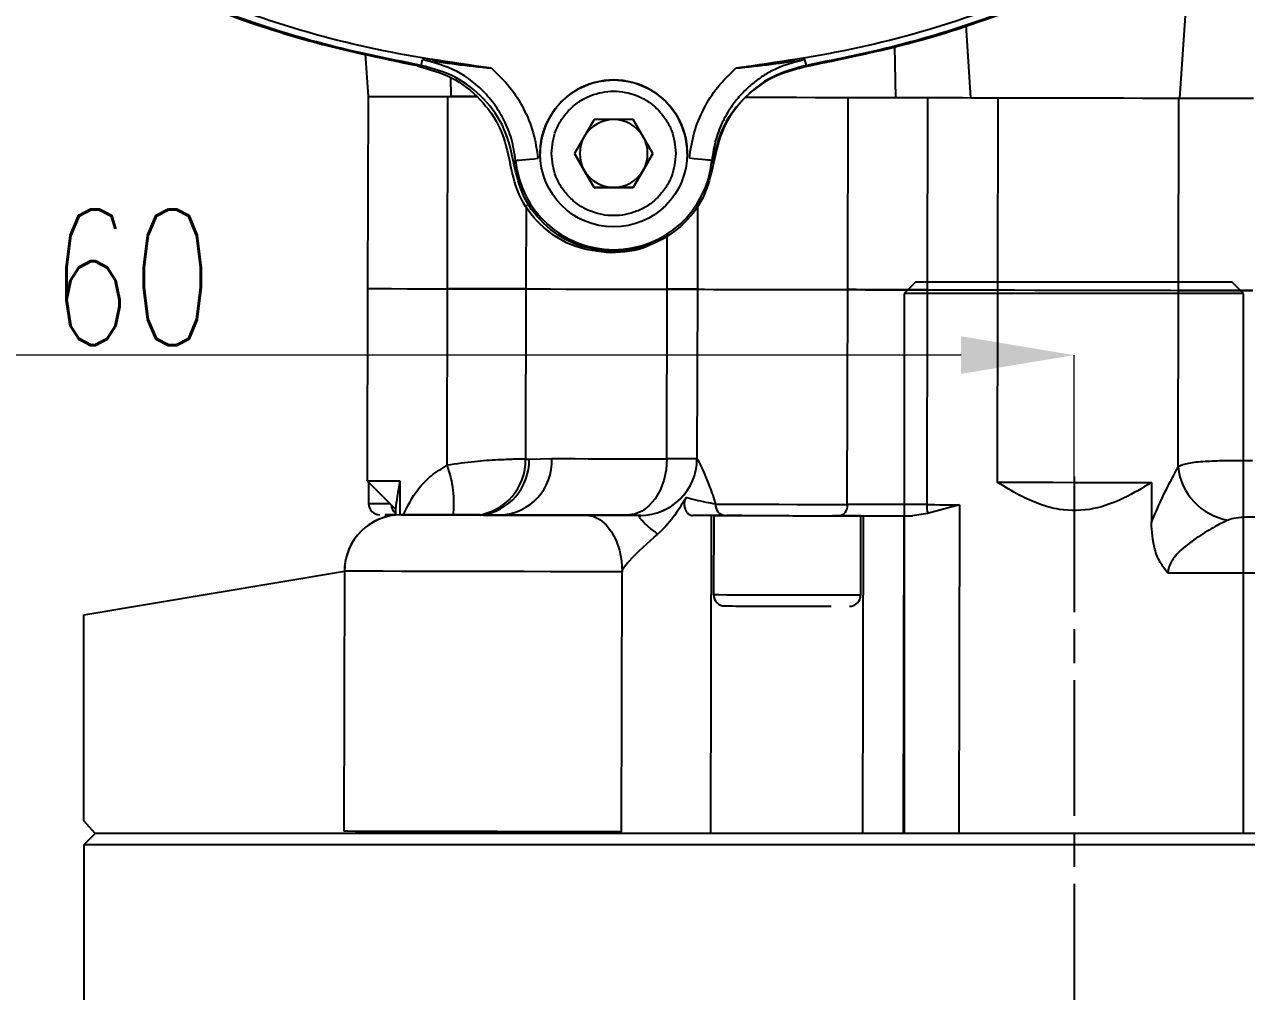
# Model space of a CAD drawing. Header units: millimetres. Extents: x 2371 to 4515, y 843 to 2359.
# Drawn here: x 2970 to 3078.1, y 1885.9 to 1971.4 of the extents above; entities that cross this region are included whole.
import ezdxf

# ---------------------------------------------------------------- set-up
doc = ezdxf.new("R2010")
doc.units = ezdxf.units.MM
doc.linetypes.add('AM_ISO08W050', pattern=[18, 12, -1.5, 3, -1.5])
doc.layers.add('AM_5', color=3, linetype='Continuous', lineweight=25)
doc.layers.add('AM_7', color=4, linetype='AM_ISO08W050', lineweight=25)
doc.styles.add('SLDTEXTSTYLE1', font='txt.shx', dxfattribs={"width": 0.7, "bigfont": 'gbcbig.shx'})
doc.dimstyles.new('SLDDIMSTYLE12$0', dxfattribs={"dimtxt": 12, "dimasz": 10, "dimexe": 0, "dimexo": 0.0625, "dimgap": 0.875, "dimtad": 1, "dimdec": 1, "dimlfac": 1.8, "dimrnd": 1e-09, "dimzin": 12, "dimdsep": 46, "dimtxsty": 'SLDTEXTSTYLE1', "dimcen": 0.09, "dimdle": 8.16, "dimclrd": 3, "dimclre": 3, "dimadec": 0, "dimazin": 3, "dimtfac": 1, "dimtdec": 1, "dimtofl": 0, "dimtmove": 0, "dimatfit": 3, "dimfxl": 0, "dimfrac": 2, "dimtolj": 1, "dimlwd": 5, "dimlwe": 5, "dimarcsym": 0})

# ---------------------------------------------------------------- blocks, each defined once
blk = doc.blocks.new('*D44')
at = {"layer": 'AM_5', "color": 3, "linetype": 'Continuous', "lineweight": 5, "transparency": 16777216}
for p, q in [((2900.92, 1965.18), (2900.92, 1942.15)), ((3052.84, 1942.15), (2910.92, 1942.15))]:
    blk.add_line(p, q, dxfattribs=at)
at = {"layer": 'AM_5', "color": 3, "lineweight": 5, "transparency": 16777216}
blk.add_line((3062.84, 1928.47), (3062.84, 1942.15), dxfattribs=at)
at = {"layer": 'AM_5', "color": 3, "transparency": 16777216}
for points in [[(2910.92, 1943.82), (2910.92, 1940.49), (2900.92, 1942.15)], [(3052.84, 1943.82), (3052.84, 1940.49), (3062.84, 1942.15)]]:
    blk.add_solid(points, dxfattribs=at)
at = {"layer": 'Defpoints', "color": 0, "transparency": 16777216}
for p in [(2900.92, 1965.25), (2900.92, 1942.15), (3062.84, 1928.41)]:
    blk.add_point(p, dxfattribs=at)
at = {"layer": 'AM_5', "color": 0, "transparency": 16777216, "insert": (2975.93, 1949.03), "char_height": 12, "attachment_point": 5, "style": 'SLDTEXTSTYLE1'}
blk.add_mtext('\\A1;160', dxfattribs=at)

msp = doc.modelspace()

# ---------------------------------------------------------------- linework, layer by layer
at = {"color": 7, "linetype": 'Continuous', "lineweight": 25}
for p, q in [((3072.172, 1964.88), (3073.273, 1980.558)), ((3053.249, 1971.342), (3053.672, 1964.919)), ((3047.074, 1964.934), (3046.984, 1969.444)), ((3000.168, 1968.791), (3000.422, 1965.034)), ((3005.108, 1967.772), (3005.228, 1968.289)), ((3039.164, 1967.772), (3039.045, 1968.289)), ((3007.758, 1965.018), (3007.734, 1966.701)), ((3000.422, 1965.034), (3000.386, 1948.034)), ((3007.442, 1948.019), (3007.478, 1965.018)), ((3009.973, 1965.013), (3007.758, 1965.018)), ((3042.822, 1947.943), (3042.858, 1964.943)), ((3049.888, 1964.928), (3049.852, 1947.928)), ((3056.1, 1964.914), (3056.063, 1947.914)), ((3072.066, 1947.88), (3072.102, 1964.88)), ((3020.404, 1962.986), (3018.672, 1959.986)), ((3023.868, 1962.986), (3020.404, 1962.986)), ((3025.6, 1959.986), (3023.868, 1962.986)), ((3015.636, 1959.993), (3015.636, 1959.993)), ((3018.672, 1959.986), (3020.404, 1956.986)), ((3019.538, 1958.486), (3018.672, 1959.986)), ((3023.868, 1956.986), (3025.6, 1959.986)), ((3025.6, 1959.986), (3024.734, 1958.486)), ((3028.636, 1959.979), (3028.636, 1959.979)), ((3013.311, 1959.121), (3013.46, 1959.371)), ((3030.962, 1959.121), (3030.813, 1959.371)), ((3020.404, 1956.986), (3019.538, 1958.486)), ((3024.734, 1958.486), (3023.868, 1956.986)), ((3020.404, 1956.986), (3023.868, 1956.986)), ((3020.404, 1956.986), (3020.404, 1956.986)), ((3022.136, 1956.986), (3020.404, 1956.986)), ((3023.868, 1956.986), (3022.136, 1956.986)), ((3023.868, 1956.986), (3023.868, 1956.986)), ((3014.396, 1955.43), (3014.38, 1948.004)), ((3029.545, 1955.468), (3029.529, 1947.971)), ((3026.864, 1947.977), (3026.875, 1952.838)), ((3000.386, 1948.034), (3000.35, 1931.034)), ((3007.409, 1932.41), (3007.442, 1948.019)), ((3014.38, 1948.004), (3014.348, 1932.954)), ((3026.832, 1932.977), (3026.864, 1947.977)), ((3026.864, 1947.977), (3026.872, 1947.977)), ((3029.529, 1947.971), (3029.497, 1932.971)), ((3042.781, 1928.943), (3042.822, 1947.943)), ((3048.801, 1948.601), (3047.801, 1947.601)), ((3062.801, 1948.601), (3048.801, 1948.601)), ((3049.852, 1947.928), (3049.812, 1928.928)), ((3056.063, 1947.914), (3056.027, 1930.914)), ((3076.801, 1948.601), (3062.801, 1948.601)), ((3072.033, 1932.272), (3072.066, 1947.88)), ((3077.801, 1947.601), (3076.801, 1948.601)), ((3047.801, 1947.601), (3047.801, 1899.851)), ((3062.801, 1947.601), (3047.801, 1947.601)), ((3077.801, 1947.601), (3062.801, 1947.601)), ((3077.801, 1899.851), (3077.801, 1947.601)), ((3014.348, 1932.954), (3014.661, 1932.953)), ((3014.661, 1932.953), (3016.668, 1932.999)), ((3000.35, 1931.034), (3002.844, 1928.528)), ((3000.471, 1930.912), (3000.467, 1929.034)), ((3003.239, 1931.027), (3003.232, 1928.026)), ((3069.672, 1930.885), (3069.664, 1927.358)), ((3002.845, 1928.669), (3002.843, 1928.003)), ((3052.703, 1928.921), (3049.889, 1928.154)), ((3052.703, 1928.921), (3052.641, 1899.921)), ((3001.965, 1928.03), (3001.964, 1927.835)), ((3012.129, 1928.008), (3012.122, 1928.008)), ((3013.061, 1928.007), (3012.465, 1928.008)), ((3023.294, 1927.984), (3023.29, 1927.984)), ((3024.49, 1927.982), (3024.49, 1927.982)), ((3024.491, 1927.982), (3024.49, 1927.982)), ((3030.762, 1927.968), (3030.702, 1899.968)), ((3030.986, 1927.968), (3030.971, 1920.968)), ((3031.939, 1927.966), (3032.536, 1927.965)), ((3032.89, 1927.964), (3032.13, 1927.965)), ((3033.486, 1927.963), (3032.89, 1927.964)), ((3043.971, 1920.94), (3043.986, 1927.94)), ((3044.195, 1927.94), (3044.135, 1899.94)), ((3047.789, 1927.932), (3047.729, 1899.932)), ((3049.889, 1928.154), (3048.538, 1927.93)), ((2998.335, 1923.038), (2998.286, 1900.038)), ((2998.335, 1923.038), (2998.335, 1923.038)), ((3022.827, 1899.985), (3022.876, 1922.985)), ((2976.301, 1899.851), (2975.301, 1898.851)), ((3062.801, 1899.851), (2976.301, 1899.851)), ((3149.301, 1899.851), (3062.801, 1899.851)), ((2975.301, 1898.851), (2975.301, 1879.851)), ((3150.301, 1898.851), (2975.301, 1898.851))]:
    msp.add_line(p, q, dxfattribs=at)
at = {"linetype": 'ByBlock'}
for p, q in [((2975.301, 1919.169), (2998.335, 1923.038)), ((2975.301, 1900.975), (2975.301, 1919.169)), ((2976.301, 1899.851), (2975.301, 1900.975))]:
    msp.add_line(p, q, dxfattribs=at)
at = {"color": 7, "linetype": 'Continuous', "lineweight": 25, "flags": 128}
for points in [[(3000.422, 1965.034), (3000.431, 1965.034), (3000.729, 1965.033), (3001.435, 1965.031), (3002.518, 1965.029), (3003.93, 1965.026), (3005.608, 1965.022), (3007.478, 1965.018)], [(3007.478, 1965.018), (3008.659, 1965.016), (3009.782, 1965.014), (3010.035, 1965.013)], [(3033.777, 1964.962), (3034.966, 1964.959), (3036.606, 1964.956), (3038.289, 1964.952), (3039.94, 1964.949), (3041.486, 1964.945), (3042.858, 1964.943)], [(3042.858, 1964.943), (3043.599, 1964.941), (3044.404, 1964.939), (3045.26, 1964.937), (3046.156, 1964.936), (3047.08, 1964.934), (3048.019, 1964.932), (3048.959, 1964.93), (3049.888, 1964.928)], [(3049.888, 1964.928), (3050.658, 1964.926), (3051.43, 1964.924), (3052.204, 1964.923), (3052.98, 1964.921), (3053.758, 1964.919), (3054.537, 1964.918), (3055.318, 1964.916), (3056.1, 1964.914)], [(3056.1, 1964.914), (3057.637, 1964.911), (3059.409, 1964.907), (3061.337, 1964.903), (3063.336, 1964.899), (3065.316, 1964.895), (3067.19, 1964.891), (3068.874, 1964.887), (3070.294, 1964.884), (3071.386, 1964.882), (3072.102, 1964.88)], [(3072.102, 1964.88), (3072.497, 1964.879), (3073.035, 1964.878), (3073.709, 1964.877), (3074.507, 1964.875), (3075.418, 1964.873), (3076.427, 1964.871), (3077.519, 1964.869), (3078.677, 1964.866)], [(3013.46, 1959.371), (3013.504, 1959.375), (3013.621, 1959.386), (3013.807, 1959.404), (3014.055, 1959.427), (3014.355, 1959.456), (3014.697, 1959.488), (3015.067, 1959.523), (3015.451, 1959.559)], [(3030.813, 1959.371), (3030.769, 1959.375), (3030.652, 1959.386), (3030.466, 1959.404), (3030.218, 1959.427), (3029.918, 1959.456), (3029.576, 1959.488), (3029.206, 1959.523), (3028.822, 1959.559)], [(3000.386, 1948.034), (3000.395, 1948.034), (3000.693, 1948.033), (3001.399, 1948.031), (3002.482, 1948.029), (3003.894, 1948.026), (3005.572, 1948.023), (3007.442, 1948.019)], [(3000.386, 1948.034), (3000.395, 1948.034), (3000.693, 1948.033), (3001.399, 1948.031), (3002.482, 1948.029), (3003.894, 1948.026), (3005.572, 1948.023), (3007.442, 1948.019)], [(3007.442, 1948.019), (3008.623, 1948.016), (3009.745, 1948.014), (3010.792, 1948.011), (3011.747, 1948.009), (3012.596, 1948.007), (3013.325, 1948.006), (3013.923, 1948.005), (3014.38, 1948.004)], [(3014.38, 1948.004), (3013.923, 1948.005), (3013.325, 1948.006), (3012.596, 1948.007), (3011.747, 1948.009), (3010.792, 1948.011), (3009.745, 1948.014), (3008.623, 1948.016), (3007.442, 1948.019)], [(3014.38, 1948.004), (3015.395, 1948.001), (3016.575, 1947.999), (3017.916, 1947.996), (3019.415, 1947.993), (3021.065, 1947.989), (3022.861, 1947.985), (3024.796, 1947.981), (3026.864, 1947.977)], [(3014.38, 1948.004), (3015.395, 1948.001), (3016.575, 1947.999), (3017.916, 1947.996), (3019.415, 1947.993), (3021.065, 1947.989), (3022.861, 1947.985), (3024.796, 1947.981), (3026.864, 1947.977)], [(3026.864, 1947.977), (3027.545, 1947.975), (3028.145, 1947.974), (3028.661, 1947.973), (3029.085, 1947.972), (3029.413, 1947.971), (3029.529, 1947.971)], [(3029.529, 1947.971), (3029.414, 1947.971), (3029.087, 1947.972), (3028.664, 1947.973), (3028.15, 1947.974), (3027.551, 1947.975), (3026.872, 1947.977)], [(3029.529, 1947.971), (3029.667, 1947.971), (3030.15, 1947.97), (3030.96, 1947.968), (3032.061, 1947.966), (3033.404, 1947.963), (3034.929, 1947.959), (3036.57, 1947.956), (3038.253, 1947.952), (3039.904, 1947.949), (3041.449, 1947.946), (3042.822, 1947.943)], [(3029.531, 1947.971), (3029.667, 1947.971), (3030.15, 1947.97), (3030.96, 1947.968), (3032.061, 1947.966), (3033.404, 1947.963), (3034.929, 1947.959), (3036.57, 1947.956), (3038.253, 1947.952), (3039.904, 1947.949), (3041.449, 1947.946), (3042.822, 1947.943)], [(3042.822, 1947.943), (3043.563, 1947.941), (3044.367, 1947.939), (3045.223, 1947.937), (3046.12, 1947.936), (3047.044, 1947.934), (3047.982, 1947.932), (3048.923, 1947.93), (3049.852, 1947.928)], [(3049.852, 1947.928), (3048.923, 1947.93), (3047.982, 1947.932), (3047.044, 1947.934), (3046.12, 1947.936), (3045.223, 1947.937), (3044.367, 1947.939), (3043.563, 1947.941), (3042.822, 1947.943)], [(3049.852, 1947.928), (3050.622, 1947.926), (3051.394, 1947.924), (3052.168, 1947.923), (3052.944, 1947.921), (3053.722, 1947.919), (3054.501, 1947.918), (3055.281, 1947.916), (3056.063, 1947.914)], [(3049.852, 1947.928), (3050.622, 1947.926), (3051.394, 1947.924), (3052.168, 1947.923), (3052.944, 1947.921), (3053.722, 1947.919), (3054.501, 1947.918), (3055.281, 1947.916), (3056.063, 1947.914)], [(3056.063, 1947.914), (3057.601, 1947.911), (3059.373, 1947.907), (3061.301, 1947.903), (3063.299, 1947.899), (3065.28, 1947.895), (3067.154, 1947.891), (3068.838, 1947.887), (3070.258, 1947.884), (3071.35, 1947.882), (3072.066, 1947.88)], [(3056.063, 1947.914), (3057.601, 1947.911), (3059.373, 1947.907), (3061.301, 1947.903), (3063.299, 1947.899), (3065.28, 1947.895), (3067.154, 1947.891), (3068.838, 1947.887), (3070.258, 1947.884), (3071.35, 1947.882), (3072.066, 1947.88)], [(3072.066, 1947.88), (3072.461, 1947.879), (3072.999, 1947.878), (3073.672, 1947.877), (3074.471, 1947.875), (3075.381, 1947.873), (3076.391, 1947.871), (3077.483, 1947.869), (3078.64, 1947.866)], [(3078.64, 1947.866), (3077.483, 1947.869), (3076.391, 1947.871), (3075.381, 1947.873), (3074.471, 1947.875), (3073.672, 1947.877), (3072.999, 1947.878), (3072.461, 1947.879), (3072.066, 1947.88)], [(3016.668, 1932.999), (3017.654, 1932.997), (3018.725, 1932.994), (3019.881, 1932.992), (3021.118, 1932.989), (3022.434, 1932.986), (3023.827, 1932.983), (3025.294, 1932.98), (3026.832, 1932.977)], [(3026.832, 1932.977), (3026.762, 1932.002), (3026.559, 1931.064), (3026.231, 1930.2), (3025.79, 1929.444), (3025.254, 1928.823), (3024.642, 1928.362), (3023.979, 1928.079), (3023.29, 1927.984)], [(3029.497, 1932.971), (3029.381, 1932.971), (3029.053, 1932.972), (3028.629, 1932.973), (3028.113, 1932.974), (3027.513, 1932.975), (3026.832, 1932.977)], [(3000.35, 1931.034), (3000.54, 1931.033), (3001.102, 1931.032), (3002.014, 1931.03), (3003.239, 1931.027)], [(3056.027, 1930.914), (3057.479, 1930.911), (3059.145, 1930.908), (3060.959, 1930.904), (3062.849, 1930.9), (3064.74, 1930.896), (3066.554, 1930.892), (3068.22, 1930.888), (3069.672, 1930.885)], [(3000.467, 1929.034), (3000.514, 1929.033), (3000.857, 1929.033), (3001.517, 1929.031), (3002.345, 1929.03)], [(3031.149, 1928.968), (3032.273, 1928.965), (3033.615, 1928.962), (3035.119, 1928.959), (3036.722, 1928.956), (3038.357, 1928.952), (3039.955, 1928.949), (3041.451, 1928.945), (3042.781, 1928.943)], [(3042.781, 1928.943), (3042.768, 1928.748), (3042.73, 1928.56), (3042.668, 1928.387), (3042.586, 1928.236), (3042.485, 1928.112), (3042.371, 1928.02), (3042.246, 1927.963), (3042.117, 1927.944)], [(3049.812, 1928.928), (3048.882, 1928.93), (3047.942, 1928.932), (3047.003, 1928.934), (3046.079, 1928.936), (3045.183, 1928.938), (3044.327, 1928.939), (3043.522, 1928.941), (3042.781, 1928.943)], [(3049.812, 1928.928), (3050.171, 1928.927), (3050.532, 1928.926), (3050.892, 1928.925), (3051.254, 1928.925), (3051.615, 1928.924), (3051.977, 1928.923), (3052.34, 1928.922), (3052.703, 1928.921)], [(3002.843, 1928.028), (3002.743, 1928.029), (3002.186, 1928.03), (3001.967, 1928.03), (3002.099, 1928.03), (3002.574, 1928.029), (3002.843, 1928.028)], [(3012.179, 1928.008), (3012.786, 1928.007), (3013.789, 1928.005), (3014.505, 1928.004), (3014.896, 1928.003), (3014.94, 1928.003), (3014.635, 1928.003), (3013.997, 1928.005), (3013.061, 1928.007)], [(3019.706, 1927.992), (3020.327, 1927.895), (3020.923, 1927.609), (3021.472, 1927.146), (3021.952, 1926.523), (3022.346, 1925.764), (3022.638, 1924.899), (3022.817, 1923.961), (3022.876, 1922.985)], [(3030.986, 1927.968), (3031.055, 1927.968), (3031.445, 1927.967), (3032.162, 1927.965), (3033.165, 1927.963), (3034.401, 1927.961), (3035.804, 1927.958), (3037.297, 1927.954), (3038.8, 1927.951), (3040.233, 1927.948), (3041.518, 1927.945), (3042.585, 1927.943), (3043.377, 1927.941), (3043.852, 1927.94), (3043.983, 1927.94), (3043.765, 1927.941), (3043.207, 1927.942), (3042.342, 1927.944), (3041.486, 1927.945)], [(3033.486, 1927.963), (3033.511, 1927.962), (3033.82, 1927.962), (3034.454, 1927.96), (3035.358, 1927.959), (3036.451, 1927.956), (3037.636, 1927.954), (3038.807, 1927.951), (3039.861, 1927.949), (3040.704, 1927.947), (3041.262, 1927.946), (3041.483, 1927.945), (3041.486, 1927.945)], [(3022.876, 1922.985), (3020.945, 1922.989), (3018.825, 1922.994), (3016.57, 1922.999), (3014.235, 1923.004), (3011.878, 1923.009), (3009.557, 1923.014), (3007.329, 1923.018), (3005.249, 1923.023), (3003.369, 1923.027), (3001.736, 1923.03), (3000.389, 1923.033), (2999.362, 1923.035), (2998.68, 1923.037), (2998.36, 1923.038), (2998.335, 1923.038)], [(3082.465, 1922.858), (3081.08, 1922.861), (3079.685, 1922.864), (3078.28, 1922.867), (3076.865, 1922.87), (3075.442, 1922.873), (3074.012, 1922.876), (3072.575, 1922.879), (3071.133, 1922.882)], [(3030.971, 1920.968), (3031.04, 1920.968), (3031.43, 1920.967), (3032.147, 1920.965), (3033.15, 1920.963), (3034.386, 1920.961), (3035.789, 1920.958), (3037.282, 1920.954), (3038.785, 1920.951), (3040.218, 1920.948), (3041.503, 1920.945), (3042.57, 1920.943), (3043.362, 1920.941), (3043.837, 1920.94), (3043.971, 1920.94)], [(3022.827, 1899.985), (3020.895, 1899.989), (3018.776, 1899.994), (3016.521, 1899.999), (3014.186, 1900.004), (3011.829, 1900.009), (3009.507, 1900.014), (3007.28, 1900.018), (3005.2, 1900.023), (3003.32, 1900.027), (3001.687, 1900.03), (3000.34, 1900.033), (2999.313, 1900.036), (2998.631, 1900.037), (2998.311, 1900.038), (2998.286, 1900.038)]]:
    msp.add_lwpolyline(points, dxfattribs=at)
at = {"color": 7, "linetype": 'Continuous', "lineweight": 25}
msp.add_circle((3022.136, 1959.986), 6.5, dxfattribs=at)
for centre, radius, start, end in [((3022.136, 1959.986), 6.5, 359.93876, 180), ((3022.136, 1959.986), 3, 90, 150), ((3022.136, 1959.986), 3, 30, 90), ((3022.136, 1959.986), 3, 150, 210), ((3022.136, 1959.986), 3, 330, 30), ((3022.136, 1960.192), 8.715, 185.40246, 354.59754), ((3022.136, 1959.986), 3, 210, 270), ((3022.136, 1959.986), 3, 270, 330), ((3009.437, 1932.861), 4.912, 277.26115, 1.08356), ((3009.76, 1932.847), 4.902, 277.47784, 1.23352), ((3011.891, 1932.784), 4.782, 272.85392, 2.57258), ((3024.497, 1932.982), 5, 269.87751, 359.87751), ((3024.5, 1932.981), 4.999, 269.88745, 359.88744), ((3029.504, 1935.363), 2.391, 269.82061, 269.88705), ((2998.868, 1929.133), 9.148, 352.43919, 20.99236), ((3077.305, 1932.794), 5.298, 185.65517, 260.63287), ((3001.467, 1929.031), 1, 179.87751, 269.87751), ((3003.523, 1928.962), 1.051, 183.37387, 229.71634), ((3032.058, 1928.873), 0.915, 174.04025, 262.50401), ((3053.056, 1928.864), 3.245, 178.86815, 192.63218), ((3003.335, 1923.027), 5, 89.87751, 179.87751), ((3003.335, 1923.028), 5, 105.91096, 179.87751), ((3031.971, 1920.966), 1, 179.87751, 269.87751), ((3042.971, 1920.942), 1, 269.87751, 359.87751)]:
    msp.add_arc(centre, radius, start, end, dxfattribs=at)
for points in [[(3011.347, 1967.518), (3007.695, 1968.042), (3000.392, 1969.09), (2989.749, 1972.21), (2979.506, 1976.418), (2969.805, 1981.773), (2960.766, 1988.178), (2952.504, 1995.559), (2945.123, 2003.821), (2938.718, 2012.86), (2933.363, 2022.561), (2929.155, 2032.804), (2926.035, 2043.447), (2924.987, 2050.751), (2924.463, 2054.402)], [(3119.81, 2054.402), (3119.286, 2050.751), (3118.238, 2043.447), (3115.118, 2032.804), (3110.91, 2022.561), (3105.555, 2012.86), (3099.15, 2003.821), (3091.769, 1995.559), (3083.507, 1988.178), (3074.468, 1981.773), (3064.767, 1976.418), (3054.524, 1972.21), (3043.881, 1969.09), (3036.578, 1968.042), (3032.926, 1967.518)], [(3004.804, 1967.721), (3001.51, 1968.407), (2994.922, 1969.78), (2985.369, 1973.1), (2976.186, 1977.304), (2967.483, 1982.44), (2959.346, 1988.429), (2951.862, 1995.217), (2945.106, 2002.73), (2939.152, 2010.893), (2934.053, 2019.618), (2929.889, 2028.819), (2926.609, 2038.385), (2925.265, 2044.979), (2924.592, 2048.277)], [(3119.608, 2047.86), (3118.921, 2044.565), (3117.548, 2037.977), (3114.228, 2028.425), (3110.024, 2019.241), (3104.888, 2010.538), (3098.899, 2002.402), (3092.111, 1994.917), (3084.598, 1988.162), (3076.436, 1982.207), (3067.711, 1977.109), (3058.509, 1972.944), (3048.943, 1969.664), (3042.349, 1968.32), (3039.052, 1967.647)], [(3005.108, 1967.772), (3002.195, 1968.36), (2996.367, 1969.535), (2987.873, 1972.288), (2979.644, 1975.735), (2971.773, 1979.936), (2964.272, 1984.781), (2959.679, 1988.555), (2957.382, 1990.442)], [(3086.891, 1990.442), (3084.594, 1988.555), (3080.001, 1984.781), (3072.5, 1979.936), (3064.629, 1975.735), (3056.4, 1972.288), (3047.906, 1969.535), (3042.078, 1968.36), (3039.164, 1967.772)], [(3004.804, 1967.721), (3005.832, 1967.438), (3007.888, 1966.874), (3010.422, 1964.857), (3012.299, 1962.219), (3012.753, 1960.136), (3012.979, 1959.095)], [(3021.893, 1951.192), (3020.807, 1951.309), (3018.636, 1951.542), (3015.824, 1953.325), (3013.717, 1955.903), (3013.225, 1958.031), (3012.979, 1959.095)], [(3022.136, 1951.301), (3021.061, 1951.415), (3018.91, 1951.642), (3016.124, 1953.406), (3014.037, 1955.959), (3013.553, 1958.067), (3013.311, 1959.121)], [(3030.962, 1959.121), (3030.72, 1958.067), (3030.236, 1955.959), (3028.149, 1953.406), (3025.363, 1951.642), (3023.212, 1951.415), (3022.136, 1951.301)], [(3019.706, 1927.992), (3020.438, 1927.99), (3021.902, 1927.987), (3023.628, 1927.984), (3024.491, 1927.982)], [(3042.117, 1927.944), (3043.077, 1927.942), (3044.998, 1927.938), (3047.358, 1927.933), (3048.538, 1927.93)]]:
    msp.add_open_spline(points, degree=3, dxfattribs=at)
for points, knots in [([(3013.311, 1959.121), (3013.084, 1960.167), (3012.632, 1962.255), (3010.754, 1964.904), (3008.209, 1966.925), (3006.143, 1967.489), (3005.108, 1967.772)], [0, 0, 0, 0, 0.2500652, 0.4994456, 0.7493864, 1, 1, 1, 1]), ([(3005.228, 1968.289), (3006.199, 1968.152), (3008.132, 1967.879), (3010.279, 1967.638), (3011.347, 1967.518)], [0, 0, 0, 0, 0.5024427, 1, 1, 1, 1]), ([(3013.46, 1959.371), (3013.363, 1960.012), (3013.179, 1961.235), (3012.577, 1962.715), (3011.962, 1963.804), (3011.42, 1964.57), (3010.325, 1965.857), (3008.366, 1967.437), (3006.259, 1968.009), (3005.228, 1968.289)], [0, 0, 0, 0, 0.1490589, 0.284486, 0.365253, 0.4374072, 0.5004523, 0.7554674, 1, 1, 1, 1]), ([(3011.347, 1967.518), (3011.9, 1966.984), (3013.001, 1965.919), (3014.221, 1963.963), (3015.107, 1961.834), (3015.336, 1960.319), (3015.451, 1959.559)], [0, 0, 0, 0, 0.250755, 0.4999887, 0.7492331, 1, 1, 1, 1]), ([(3028.822, 1959.559), (3028.937, 1960.319), (3029.166, 1961.834), (3030.052, 1963.963), (3031.272, 1965.919), (3032.373, 1966.984), (3032.926, 1967.518)], [0, 0, 0, 0, 0.2507669, 0.5000113, 0.749245, 1, 1, 1, 1]), ([(3039.045, 1968.289), (3038.011, 1968.014), (3036.618, 1967.643), (3035.084, 1966.688), (3034.204, 1966.01), (3033.365, 1965.195), (3032.539, 1964.176), (3031.756, 1962.865), (3031.094, 1961.236), (3030.91, 1960.012), (3030.813, 1959.371)], [0, 0, 0, 0, 0.2442896, 0.3290361, 0.4144899, 0.500125, 0.5979924, 0.7157703, 0.8510724, 1, 1, 1, 1]), ([(3039.052, 1967.647), (3038.022, 1967.37), (3035.964, 1966.814), (3033.424, 1964.807), (3031.564, 1962.233), (3031.112, 1960.215), (3030.893, 1959.237)], [0, 0, 0, 0, 0.2537692, 0.5075384, 0.7613077, 1, 1, 1, 1]), ([(3039.164, 1967.772), (3038.132, 1967.491), (3036.07, 1966.929), (3033.526, 1964.911), (3031.645, 1962.262), (3031.19, 1960.169), (3030.962, 1959.121)], [0, 0, 0, 0, 0.2500466, 0.4994486, 0.7493959, 1, 1, 1, 1]), ([(3032.926, 1967.518), (3033.994, 1967.638), (3036.141, 1967.879), (3038.074, 1968.152), (3039.045, 1968.289)], [0, 0, 0, 0, 0.49755733, 1, 1, 1, 1]), ([(3016.636, 1959.986), (3016.71, 1960.678), (3016.823, 1961.742), (3017.508, 1963.023), (3018.218, 1963.903), (3019.099, 1964.618), (3020.38, 1965.282), (3022.136, 1965.619), (3023.892, 1965.282), (3025.173, 1964.618), (3026.054, 1963.903), (3026.764, 1963.023), (3027.45, 1961.742), (3027.563, 1960.678), (3027.636, 1959.986)], [0, 0, 0, 0, 0.1197284, 0.1841803, 0.25, 0.3158197, 0.3802716, 0.5, 0.6197284, 0.6841803, 0.75, 0.8158197, 0.8802716, 1, 1, 1, 1]), ([(3027.636, 1959.986), (3027.563, 1959.294), (3027.45, 1958.23), (3026.764, 1956.949), (3026.054, 1956.069), (3025.173, 1955.355), (3023.892, 1954.691), (3022.136, 1954.353), (3020.38, 1954.691), (3019.099, 1955.355), (3018.218, 1956.069), (3017.508, 1956.949), (3016.823, 1958.23), (3016.71, 1959.294), (3016.636, 1959.986)], [0, 0, 0, 0, 0.1197284, 0.1841803, 0.25, 0.3158197, 0.3802716, 0.5, 0.6197284, 0.6841803, 0.75, 0.8158197, 0.8802716, 1, 1, 1, 1]), ([(3026.309, 1952.505), (3025.908, 1952.235), (3024.603, 1951.353), (3023.002, 1951.258), (3021.893, 1951.192)], [0, 0, 0, 0, 0.3071913, 1, 1, 1, 1]), ([(3011.908, 1932.882), (3011.24, 1932.842), (3009.905, 1932.763), (3008.24, 1932.528), (3007.409, 1932.41)], [0, 0, 0, 0, 0.5005372, 1, 1, 1, 1]), ([(3014.348, 1932.954), (3014.031, 1932.952), (3013.445, 1932.95), (3012.391, 1932.903), (3011.908, 1932.882)], [0, 0, 0, 0, 0.5420141, 1, 1, 1, 1]), ([(3029.499, 1932.971), (3029.516, 1932.954), (3029.548, 1932.919), (3029.7, 1932.643), (3029.904, 1932.23), (3030.211, 1931.551), (3030.648, 1930.475), (3030.974, 1929.493), (3031.149, 1928.968)], [0, 0, 0, 0, 0.12447381, 0.25096604, 0.37147488, 0.50010394, 0.73217742, 1, 1, 1, 1]), ([(3078.608, 1932.816), (3077.766, 1932.814), (3076.22, 1932.812), (3074.317, 1932.744), (3072.84, 1932.609), (3072.301, 1932.384), (3072.033, 1932.272)], [0, 0, 0, 0, 0.2724679, 0.5000458, 0.7503555, 1, 1, 1, 1]), ([(3003.515, 1927.988), (3003.917, 1928.794), (3004.564, 1930.089), (3005.966, 1931.534), (3006.928, 1932.118), (3007.409, 1932.41)], [0, 0, 0, 0, 0.452471, 0.7267188, 1, 1, 1, 1]), ([(3069.664, 1927.358), (3070.09, 1928.336), (3070.728, 1929.804), (3071.57, 1931.394), (3071.879, 1931.98), (3072.033, 1932.272)], [0, 0, 0, 0, 0.4999487, 0.7504157, 1, 1, 1, 1]), ([(3003.239, 1931.027), (3003.157, 1930.557), (3002.992, 1929.604), (3002.855, 1928.606), (3002.861, 1928.652), (3002.863, 1928.669)], [0, 0, 0, 0, 0.3787431, 0.7674108, 1, 1, 1, 1]), ([(3069.672, 1930.885), (3068.866, 1930.397), (3067.261, 1929.425), (3064.523, 1928.408), (3061.889, 1928.332), (3059.712, 1928.953), (3057.871, 1929.782), (3056.684, 1930.51), (3056.027, 1930.914)], [0, 0, 0, 0, 0.1923908, 0.3834722, 0.589159, 0.7155413, 0.8423238, 1, 1, 1, 1]), ([(3028.512, 1929.555), (3028.16, 1928.947), (3027.446, 1927.71), (3026.506, 1926.792), (3026.029, 1926.326)], [0, 0, 0, 0, 0.4918713, 1, 1, 1, 1]), ([(3028.512, 1929.555), (3028.47, 1929.46), (3028.386, 1929.269), (3028.357, 1928.932), (3028.407, 1928.606), (3028.534, 1928.318), (3028.726, 1928.102), (3028.935, 1927.988), (3029.073, 1927.976), (3029.128, 1927.972)], [0, 0, 0, 0, 0.1491203, 0.298298, 0.4463418, 0.5945522, 0.7447419, 0.8986734, 1, 1, 1, 1]), ([(3031.149, 1928.968), (3030.874, 1929.018), (3030.307, 1929.124), (3029.307, 1929.331), (3028.789, 1929.477), (3028.512, 1929.555)], [0, 0, 0, 0, 0.3043315, 0.6280366, 1, 1, 1, 1]), ([(3001.985, 1928.03), (3002.104, 1928.03), (3002.314, 1928.03), (3002.683, 1928.029), (3002.843, 1928.028)], [0, 0, 0, 0, 0.5637685, 1, 1, 1, 1]), ([(3005.889, 1928.022), (3005.522, 1928.022), (3004.767, 1928.024), (3003.959, 1928.026), (3003.438, 1928.027), (3003.284, 1928.027), (3003.509, 1928.027), (3004.092, 1928.025), (3004.975, 1928.023), (3006.098, 1928.021), (3007.448, 1928.018), (3009.035, 1928.015), (3010.835, 1928.011), (3012.762, 1928.007), (3014.713, 1928.003), (3016.574, 1927.999), (3018.271, 1927.995), (3019.237, 1927.993), (3019.706, 1927.992)], [0, 0, 0, 0, 0.058661, 0.1204931, 0.184636, 0.25, 0.315364, 0.3795069, 0.441339, 0.5, 0.558661, 0.6204931, 0.684636, 0.75, 0.815364, 0.8795069, 0.941339, 1, 1, 1, 1]), ([(3012.122, 1928.008), (3012.162, 1928.008), (3012.258, 1928.008), (3011.15, 1928.01), (3009.096, 1928.015), (3006.95, 1928.019), (3005.889, 1928.022)], [0, 0, 0, 0, 0.1934829, 0.4642415, 0.7350002, 1, 1, 1, 1]), ([(3023.29, 1927.984), (3021.809, 1927.988), (3018.846, 1927.994), (3015.092, 1928.002), (3013.116, 1928.006), (3012.129, 1928.008)], [0, 0, 0, 0, 0.3332327, 0.6667548, 1, 1, 1, 1]), ([(3024.442, 1927.982), (3024.429, 1927.982), (3024.326, 1927.982), (3023.956, 1927.983), (3023.513, 1927.984), (3023.294, 1927.984)], [0, 0, 0, 0, 0.0692046, 0.5394087, 1, 1, 1, 1]), ([(3026.029, 1926.327), (3025.747, 1926.537), (3025.186, 1926.956), (3024.691, 1927.449), (3024.471, 1927.73), (3024.364, 1927.934), (3024.44, 1927.963), (3024.491, 1927.982)], [0, 0, 0, 0, 0.2503114, 0.4998417, 0.6202194, 0.7507731, 1, 1, 1, 1]), ([(3031.939, 1927.966), (3031.772, 1927.966), (3031.443, 1927.967), (3030.873, 1927.968), (3030.27, 1927.969), (3029.615, 1927.971), (3029.293, 1927.971), (3029.128, 1927.972)], [0, 0, 0, 0, 0.1826536, 0.360866, 0.578026, 0.783693, 1, 1, 1, 1]), ([(3032.536, 1927.965), (3033.2, 1927.963), (3034.577, 1927.96), (3037.262, 1927.954), (3039.978, 1927.949), (3041.422, 1927.946), (3042.117, 1927.944)], [0, 0, 0, 0, 0.2408979, 0.5, 0.7591021, 1, 1, 1, 1]), ([(3071.133, 1922.882), (3070.891, 1923.184), (3070.388, 1923.813), (3069.796, 1925.332), (3069.717, 1926.556), (3069.664, 1927.358)], [0, 0, 0, 0, 0.2406414, 0.5017344, 1, 1, 1, 1]), ([(3076.443, 1927.566), (3076.02, 1927.358), (3075.174, 1926.939), (3073.629, 1925.989), (3072.313, 1925.01), (3071.511, 1924.078), (3071.186, 1923.423), (3071.15, 1923.055), (3071.133, 1922.882)], [0, 0, 0, 0, 0.2492008, 0.4991017, 0.7489308, 0.8742239, 0.9407402, 1, 1, 1, 1]), ([(3079.988, 1927.838), (3079.319, 1927.835), (3078.315, 1927.829), (3077.114, 1927.764), (3076.666, 1927.632), (3076.443, 1927.566)], [0, 0, 0, 0, 0.5005553, 0.7509565, 1, 1, 1, 1]), ([(3022.876, 1922.985), (3022.881, 1923.029), (3022.893, 1923.14), (3023.092, 1923.492), (3024.102, 1924.625), (3025.165, 1925.563), (3026.029, 1926.327)], [0, 0, 0, 0, 0.0236669, 0.0606293, 0.2359656, 1, 1, 1, 1]), ([(3031.969, 1919.966), (3031.992, 1919.966), (3032.037, 1919.966), (3032.488, 1919.965), (3033.484, 1919.962), (3034.966, 1919.959), (3036.341, 1919.956), (3037.47, 1919.954), (3038.594, 1919.952), (3039.984, 1919.949), (3040.817, 1919.947), (3041.358, 1919.946)], [0, 0, 0, 0, 0.0877596, 0.1736954, 0.3333333, 0.4929712, 0.5789071, 0.6666667, 0.7544262, 0.8403621, 1, 1, 1, 1])]:
    msp.add_open_spline(points, degree=3, knots=knots, dxfattribs=at)
at = {"layer": 'AM_7'}
msp.add_line((3062.845, 1931.407), (3062.801, 1469.351), dxfattribs=at)

# ---------------------------------------------------------------- dimensions: what is measured, and where the dimension line sits
at = {"layer": 'AM_5'}
dim = msp.add_linear_dim(base=(2900.923, 1942.154), p1=(3062.845, 1928.407), p2=(2900.923, 1965.246), text='160', dimstyle='SLDDIMSTYLE12$0', override={"dimlfac": 1}, dxfattribs=at)
dim.commit()
dim.dimension.update_dxf_attribs({"geometry": '*D44', "text_midpoint": (2975.934, 1942.154), "dimtype": 160})

doc.saveas('drawing.dxf')
